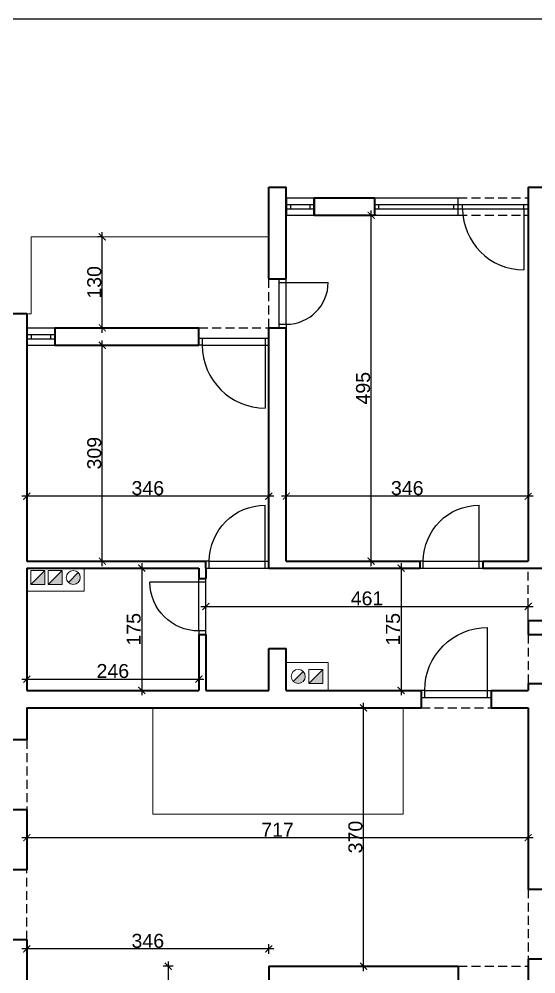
# Model space of a CAD drawing. Header units: centimetres. Extents: x 642232439 to 646206409, y 502891828 to 503284195.
# Drawn here: x 646190534 to 646191273, y 503276069 to 503277435 of the extents above; entities that cross this region are included whole.
import ezdxf

# ---------------------------------------------------------------- set-up
doc = ezdxf.new("R2010")
doc.units = ezdxf.units.CM
doc.header["$PDMODE"] = 35
doc.header["$PDSIZE"] = 0.1
doc.linetypes.add('HIDDENX2', pattern=[19.05, 12.7, -6.35])
doc.layers.add('SAST_Linija sastavnice', color=3, linetype='Continuous', plot=False)
doc.layers.add('TP_01 - 0.35', color=1, linetype='Continuous', lineweight=35)
doc.layers.add('TP_07 - 0.20', color=7, linetype='Continuous', lineweight=20)
for name, color, linetype in [('TP_Hatch', 252, 'Continuous'), ('TP_Hidden', 8, 'HIDDENX2'), ('TP_Kotiranje', 3, 'Continuous'), ('TP_Otvori', 8, 'Continuous'), ('TP_Otvori.block', 8, 'Continuous')]:
    doc.layers.add(name, color=color, linetype=linetype)
doc.styles.get("Standard").update_dxf_attribs({"font": 'arial.ttf'})
doc.dimstyles.new('Radni', dxfattribs={"dimtxt": 20, "dimasz": 10, "dimexe": 7, "dimexo": 7, "dimgap": 1.25, "dimtad": 1, "dimdec": 1, "dimrnd": 0.5, "dimdsep": 46, "dimtxsty": 'Standard', "dimblk": 'ARCHTICK', "dimcen": 10, "dimdle": 7, "dimclrd": 256, "dimclre": 256, "dimadec": 1, "dimazin": 0, "dimtm": 1e-09, "dimtfac": 1, "dimtdec": 1, "dimtix": 1, "dimtmove": 0, "dimatfit": 0, "dimfxl": 7, "dimfxlon": 1, "dimarcsym": 0})

# ---------------------------------------------------------------- blocks, each defined once
blk = doc.blocks.new('*U523')
at = {"layer": 'TP_Otvori'}
for p, q in [((5, 0), (5, 80)), ((5, 0), (0, 0)), ((85, 0), (5, 0)), ((5, -10), (5, 0)), ((85, -10), (85, 0)), ((85, 0), (90, 0)), ((90, -10), (0, -10))]:
    blk.add_line(p, q, dxfattribs=at)
blk.add_arc((5, 0), 80, 0, 90, dxfattribs=at)
blk = doc.blocks.new('*U525')
at = {"layer": 'TP_Otvori'}
for p, q in [((5, 0), (5, 90)), ((5, 0), (0, 0)), ((95, 0), (5, 0)), ((5, -10), (5, 0)), ((95, -10), (95, 0)), ((95, 0), (100, 0)), ((100, -10), (0, -10))]:
    blk.add_line(p, q, dxfattribs=at)
blk.add_arc((5, 0), 90, 0, 90, dxfattribs=at)
blk = doc.blocks.new('*U524')
at = {"layer": 'TP_Otvori'}
for p, q in [((5, 0), (5, 70)), ((5, 0), (0, 0)), ((75, 0), (5, 0)), ((5, -10), (5, 0)), ((75, -10), (75, 0)), ((75, 0), (80, 0)), ((80, -10), (0, -10))]:
    blk.add_line(p, q, dxfattribs=at)
blk.add_arc((5, 0), 70, 0, 90, dxfattribs=at)
blk = doc.blocks.new('*U527')
at = {"layer": 'TP_01 - 0.35'}
for p, q in [((0, 0), (0, -30)), ((48, 0), (48, -30))]:
    blk.add_line(p, q, dxfattribs=at)
at = {"layer": 'TP_Otvori'}
for p, q in [((0, 0), (48, 0)), ((0, -11.3), (48, -11.3)), ((7.5, -11.3), (7.5, -18.8)), ((40.5, -11.3), (40.5, -18.8)), ((0, -18.8), (48, -18.8)), ((0, -30), (48, -30))]:
    blk.add_line(p, q, dxfattribs=at)
blk = doc.blocks.new('*U526')
at = {"layer": 'TP_Otvori'}
for p, q in [((5, 0), (5, 60)), ((5, 0), (0, 0)), ((65, 0), (5, 0)), ((5, -10), (5, 0)), ((65, -10), (65, 0)), ((65, 0), (70, 0)), ((70, -10), (0, -10))]:
    blk.add_line(p, q, dxfattribs=at)
blk.add_arc((5, 0), 60, 0, 90, dxfattribs=at)
blk = doc.blocks.new('_ArchTick')
at = {"color": 0, "linetype": 'ByBlock', "const_width": 0.15}
blk.add_lwpolyline([(-0.5, -0.5), (0.5, 0.5)], dxfattribs=at)
blk = doc.blocks.new('*D562')
at = {"layer": 'Defpoints', "color": 0, "transparency": 16777216}
for p in [(646190916.4, 503276752.2), (646190916.4, 503276752.2), (646191262.4, 503276752.2)]:
    blk.add_point(p, dxfattribs=at)
at = {"layer": 'TP_Kotiranje', "lineweight": -2, "transparency": 16777216}
for p, q in [((646191269.4, 503276752.2), (646190909.4, 503276752.2)), ((646190916.4, 503276752.2), (646190916.4, 503276759.2)), ((646191262.4, 503276752.2), (646191262.4, 503276759.2))]:
    blk.add_line(p, q, dxfattribs=at)
at = {"layer": 'TP_Kotiranje', "lineweight": -2, "transparency": 16777216, "xscale": 10, "yscale": 10, "zscale": 10, "rotation": 180}
blk.add_blockref('_ArchTick', (646190916.4, 503276752.2), dxfattribs=at)
at = {"layer": 'TP_Kotiranje', "lineweight": -2, "transparency": 16777216, "xscale": 10, "yscale": 10, "zscale": 10}
blk.add_blockref('_ArchTick', (646191262.4, 503276752.2), dxfattribs=at)
at = {"layer": 'TP_Kotiranje', "color": 0, "transparency": 16777216, "insert": (646191089.4, 503276763.7), "char_height": 20, "attachment_point": 5}
blk.add_mtext('346', dxfattribs=at)
blk = doc.blocks.new('*D563')
at = {"layer": 'Defpoints', "color": 0, "transparency": 16777216}
for p in [(646190545.4, 503276752.2), (646190545.4, 503276752.2), (646190891.4, 503276752.2)]:
    blk.add_point(p, dxfattribs=at)
at = {"layer": 'TP_Kotiranje', "lineweight": -2, "transparency": 16777216}
for p, q in [((646190898.4, 503276752.2), (646190538.4, 503276752.2)), ((646190545.4, 503276752.2), (646190545.4, 503276759.2)), ((646190891.4, 503276752.2), (646190891.4, 503276745.2))]:
    blk.add_line(p, q, dxfattribs=at)
at = {"layer": 'TP_Kotiranje', "lineweight": -2, "transparency": 16777216, "xscale": 10, "yscale": 10, "zscale": 10, "rotation": 180}
blk.add_blockref('_ArchTick', (646190545.4, 503276752.2), dxfattribs=at)
at = {"layer": 'TP_Kotiranje', "lineweight": -2, "transparency": 16777216, "xscale": 10, "yscale": 10, "zscale": 10}
blk.add_blockref('_ArchTick', (646190891.4, 503276752.2), dxfattribs=at)
at = {"layer": 'TP_Kotiranje', "color": 0, "transparency": 16777216, "insert": (646190718.4, 503276763.7), "char_height": 20, "attachment_point": 5}
blk.add_mtext('346', dxfattribs=at)
blk = doc.blocks.new('*D575')
at = {"layer": 'Defpoints', "color": 0, "transparency": 16777216}
for p in [(646190891.4, 503276079.5), (646190747.6, 503275679.5), (646190891.4, 503275679.5)]:
    blk.add_point(p, dxfattribs=at)
at = {"layer": 'TP_Kotiranje', "lineweight": -2, "transparency": 16777216}
for p, q in [((646190754.6, 503276079.5), (646190740.6, 503276079.5)), ((646190747.6, 503276086.5), (646190747.6, 503275672.5)), ((646190754.6, 503275679.5), (646190740.6, 503275679.5))]:
    blk.add_line(p, q, dxfattribs=at)
at = {"layer": 'TP_Kotiranje', "lineweight": -2, "transparency": 16777216, "xscale": 10, "yscale": 10, "zscale": 10}
for p, rotation in [((646190747.6, 503276079.5), 90), ((646190747.6, 503275679.5), 270)]:
    blk.add_blockref('_ArchTick', p, dxfattribs=dict(at, rotation=rotation))
at = {"layer": 'TP_Kotiranje', "color": 0, "transparency": 16777216, "insert": (646190736.1, 503275879.5), "char_height": 20, "attachment_point": 5, "rotation": 90}
blk.add_mtext('400', dxfattribs=at)
blk = doc.blocks.new('*D576')
at = {"layer": 'Defpoints', "color": 0, "transparency": 16777216}
for p in [(646190545.4, 503276104.3), (646190545.4, 503275929.3), (646190891.4, 503275929.3)]:
    blk.add_point(p, dxfattribs=at)
at = {"layer": 'TP_Kotiranje', "lineweight": -2, "transparency": 16777216}
for p, q in [((646190898.4, 503276104.3), (646190538.4, 503276104.3)), ((646190545.4, 503276097.3), (646190545.4, 503276111.3)), ((646190891.4, 503276097.3), (646190891.4, 503276111.3))]:
    blk.add_line(p, q, dxfattribs=at)
at = {"layer": 'TP_Kotiranje', "lineweight": -2, "transparency": 16777216, "xscale": 10, "yscale": 10, "zscale": 10, "rotation": 180}
blk.add_blockref('_ArchTick', (646190545.4, 503276104.3), dxfattribs=at)
at = {"layer": 'TP_Kotiranje', "lineweight": -2, "transparency": 16777216, "xscale": 10, "yscale": 10, "zscale": 10}
blk.add_blockref('_ArchTick', (646190891.4, 503276104.3), dxfattribs=at)
at = {"layer": 'TP_Kotiranje', "color": 0, "transparency": 16777216, "insert": (646190718.4, 503276115.7), "char_height": 20, "attachment_point": 5}
blk.add_mtext('346', dxfattribs=at)
blk = doc.blocks.new('*D577')
at = {"layer": 'Defpoints', "color": 0, "transparency": 16777216}
for p in [(646190545.4, 503276263.6), (646191262.4, 503276263.6), (646191262.4, 503276263.6)]:
    blk.add_point(p, dxfattribs=at)
at = {"layer": 'TP_Kotiranje', "lineweight": -2, "transparency": 16777216}
for p, q in [((646190545.4, 503276263.6), (646190545.4, 503276270.6)), ((646191262.4, 503276263.6), (646191262.4, 503276270.6)), ((646190538.4, 503276263.6), (646191269.4, 503276263.6))]:
    blk.add_line(p, q, dxfattribs=at)
at = {"layer": 'TP_Kotiranje', "lineweight": -2, "transparency": 16777216, "xscale": 10, "yscale": 10, "zscale": 10, "rotation": 180}
blk.add_blockref('_ArchTick', (646190545.4, 503276263.6), dxfattribs=at)
at = {"layer": 'TP_Kotiranje', "lineweight": -2, "transparency": 16777216, "xscale": 10, "yscale": 10, "zscale": 10}
blk.add_blockref('_ArchTick', (646191262.4, 503276263.6), dxfattribs=at)
at = {"layer": 'TP_Kotiranje', "color": 0, "transparency": 16777216, "insert": (646190903.9, 503276274.9), "char_height": 20, "attachment_point": 5}
blk.add_mtext('717', dxfattribs=at)
blk = doc.blocks.new('*D578')
at = {"layer": 'Defpoints', "color": 0, "transparency": 16777216}
for p in [(646191026.9, 503276449.3), (646191026.9, 503276449.3), (646191026.9, 503276079.5)]:
    blk.add_point(p, dxfattribs=at)
at = {"layer": 'TP_Kotiranje', "lineweight": -2, "transparency": 16777216}
for p, q in [((646191026.9, 503276449.3), (646191019.9, 503276449.3)), ((646191026.9, 503276072.5), (646191026.9, 503276456.3)), ((646191026.9, 503276079.5), (646191019.9, 503276079.5))]:
    blk.add_line(p, q, dxfattribs=at)
at = {"layer": 'TP_Kotiranje', "lineweight": -2, "transparency": 16777216, "xscale": 10, "yscale": 10, "zscale": 10}
for p, rotation in [((646191026.9, 503276449.3), 90), ((646191026.9, 503276079.5), 270)]:
    blk.add_blockref('_ArchTick', p, dxfattribs=dict(at, rotation=rotation))
at = {"layer": 'TP_Kotiranje', "color": 0, "transparency": 16777216, "insert": (646191015.4, 503276264.4), "char_height": 20, "attachment_point": 5, "rotation": 90}
blk.add_mtext('370', dxfattribs=at)
blk = doc.blocks.new('*D579')
at = {"layer": 'Defpoints', "color": 0, "transparency": 16777216}
for p in [(646191026.9, 503276649.3), (646191026.9, 503276474.3), (646191080.6, 503276474.3)]:
    blk.add_point(p, dxfattribs=at)
at = {"layer": 'TP_Kotiranje', "lineweight": -2, "transparency": 16777216}
for p, q in [((646191080.6, 503276656.3), (646191080.6, 503276467.3)), ((646191073.6, 503276649.3), (646191087.6, 503276649.3)), ((646191073.6, 503276474.3), (646191087.6, 503276474.3))]:
    blk.add_line(p, q, dxfattribs=at)
at = {"layer": 'TP_Kotiranje', "lineweight": -2, "transparency": 16777216, "xscale": 10, "yscale": 10, "zscale": 10}
for p, rotation in [((646191080.6, 503276649.3), 90), ((646191080.6, 503276474.3), 270)]:
    blk.add_blockref('_ArchTick', p, dxfattribs=dict(at, rotation=rotation))
at = {"layer": 'TP_Kotiranje', "color": 0, "transparency": 16777216, "insert": (646191069.1, 503276561.8), "char_height": 20, "attachment_point": 5, "rotation": 90}
blk.add_mtext('175', dxfattribs=at)
blk = doc.blocks.new('*D580')
at = {"layer": 'Defpoints', "color": 0, "transparency": 16777216}
for p in [(646191037.8, 503277154.3), (646191080.6, 503277154.3), (646191080.6, 503276659.3)]:
    blk.add_point(p, dxfattribs=at)
at = {"layer": 'TP_Kotiranje', "lineweight": -2, "transparency": 16777216}
for p, q in [((646191037.8, 503276652.3), (646191037.8, 503277161.3)), ((646191044.8, 503277154.3), (646191030.8, 503277154.3)), ((646191044.8, 503276659.3), (646191030.8, 503276659.3))]:
    blk.add_line(p, q, dxfattribs=at)
at = {"layer": 'TP_Kotiranje', "lineweight": -2, "transparency": 16777216, "xscale": 10, "yscale": 10, "zscale": 10}
for p, rotation in [((646191037.8, 503277154.3), 90), ((646191037.8, 503276659.3), 270)]:
    blk.add_blockref('_ArchTick', p, dxfattribs=dict(at, rotation=rotation))
at = {"layer": 'TP_Kotiranje', "color": 0, "transparency": 16777216, "insert": (646191026.3, 503276906.8), "char_height": 20, "attachment_point": 5, "rotation": 90}
blk.add_mtext('495', dxfattribs=at)
blk = doc.blocks.new('*D581')
at = {"layer": 'Defpoints', "color": 0, "transparency": 16777216}
for p in [(646190653.3, 503276968.3), (646190688.4, 503276968.3), (646190688.4, 503276659.3)]:
    blk.add_point(p, dxfattribs=at)
at = {"layer": 'TP_Kotiranje', "lineweight": -2, "transparency": 16777216}
for p, q in [((646190660.3, 503276968.3), (646190646.3, 503276968.3)), ((646190653.3, 503276652.3), (646190653.3, 503276975.3)), ((646190660.3, 503276659.3), (646190646.3, 503276659.3))]:
    blk.add_line(p, q, dxfattribs=at)
at = {"layer": 'TP_Kotiranje', "lineweight": -2, "transparency": 16777216, "xscale": 10, "yscale": 10, "zscale": 10}
for p, rotation in [((646190653.3, 503276968.3), 90), ((646190653.3, 503276659.3), 270)]:
    blk.add_blockref('_ArchTick', p, dxfattribs=dict(at, rotation=rotation))
at = {"layer": 'TP_Kotiranje', "color": 0, "transparency": 16777216, "insert": (646190641.9, 503276813.8), "char_height": 20, "attachment_point": 5, "rotation": 90}
blk.add_mtext('309', dxfattribs=at)
blk = doc.blocks.new('*D582')
at = {"layer": 'Defpoints', "color": 0, "transparency": 16777216}
for p in [(646190653.3, 503277123.3), (646190653.3, 503277123.3), (646190653.3, 503276993.3)]:
    blk.add_point(p, dxfattribs=at)
at = {"layer": 'TP_Kotiranje', "lineweight": -2, "transparency": 16777216}
for p, q in [((646190653.3, 503276986.3), (646190653.3, 503277130.3)), ((646190653.3, 503277123.3), (646190646.3, 503277123.3)), ((646190653.3, 503276993.3), (646190660.3, 503276993.3))]:
    blk.add_line(p, q, dxfattribs=at)
at = {"layer": 'TP_Kotiranje', "lineweight": -2, "transparency": 16777216, "xscale": 10, "yscale": 10, "zscale": 10}
for p, rotation in [((646190653.3, 503277123.3), 90), ((646190653.3, 503276993.3), 270)]:
    blk.add_blockref('_ArchTick', p, dxfattribs=dict(at, rotation=rotation))
at = {"layer": 'TP_Kotiranje', "color": 0, "transparency": 16777216, "insert": (646190641.9, 503277058.3), "char_height": 20, "attachment_point": 5, "rotation": 90}
blk.add_mtext('130', dxfattribs=at)
blk = doc.blocks.new('*D583')
at = {"layer": 'Defpoints', "color": 0, "transparency": 16777216}
for p in [(646190653.3, 503276649.3), (646190653.3, 503276474.3), (646190709.8, 503276474.3)]:
    blk.add_point(p, dxfattribs=at)
at = {"layer": 'TP_Kotiranje', "lineweight": -2, "transparency": 16777216}
for p, q in [((646190709.8, 503276656.3), (646190709.8, 503276467.3)), ((646190702.8, 503276649.3), (646190716.8, 503276649.3)), ((646190702.8, 503276474.3), (646190716.8, 503276474.3))]:
    blk.add_line(p, q, dxfattribs=at)
at = {"layer": 'TP_Kotiranje', "lineweight": -2, "transparency": 16777216, "xscale": 10, "yscale": 10, "zscale": 10}
for p, rotation in [((646190709.8, 503276649.3), 90), ((646190709.8, 503276474.3), 270)]:
    blk.add_blockref('_ArchTick', p, dxfattribs=dict(at, rotation=rotation))
at = {"layer": 'TP_Kotiranje', "color": 0, "transparency": 16777216, "insert": (646190698.3, 503276561.8), "char_height": 20, "attachment_point": 5, "rotation": 90}
blk.add_mtext('175', dxfattribs=at)
blk = doc.blocks.new('*D544')
at = {"layer": 'Defpoints', "color": 0, "transparency": 16777216}
for p in [(646190545.4, 503276490.4), (646190791.4, 503276490.4), (646190791.4, 503276490.4)]:
    blk.add_point(p, dxfattribs=at)
at = {"layer": 'TP_Kotiranje', "lineweight": -2, "transparency": 16777216}
for p, q in [((646190538.4, 503276490.4), (646190798.4, 503276490.4)), ((646190545.4, 503276490.4), (646190545.4, 503276497.4)), ((646190791.4, 503276490.4), (646190791.4, 503276497.4))]:
    blk.add_line(p, q, dxfattribs=at)
at = {"layer": 'TP_Kotiranje', "lineweight": -2, "transparency": 16777216, "xscale": 10, "yscale": 10, "zscale": 10, "rotation": 180}
blk.add_blockref('_ArchTick', (646190545.4, 503276490.4), dxfattribs=at)
at = {"layer": 'TP_Kotiranje', "lineweight": -2, "transparency": 16777216, "xscale": 10, "yscale": 10, "zscale": 10}
blk.add_blockref('_ArchTick', (646190791.4, 503276490.4), dxfattribs=at)
at = {"layer": 'TP_Kotiranje', "color": 0, "transparency": 16777216, "insert": (646190668.4, 503276501.9), "char_height": 20, "attachment_point": 5}
blk.add_mtext('246', dxfattribs=at)
blk = doc.blocks.new('*D545')
at = {"layer": 'Defpoints', "color": 0, "transparency": 16777216}
for p in [(646191262.4, 503276594.4), (646190801.4, 503276490.4), (646191262.4, 503276490.4)]:
    blk.add_point(p, dxfattribs=at)
at = {"layer": 'TP_Kotiranje', "lineweight": -2, "transparency": 16777216}
for p, q in [((646190801.4, 503276587.4), (646190801.4, 503276601.4)), ((646191262.4, 503276587.4), (646191262.4, 503276601.4)), ((646190794.4, 503276594.4), (646191269.4, 503276594.4))]:
    blk.add_line(p, q, dxfattribs=at)
at = {"layer": 'TP_Kotiranje', "lineweight": -2, "transparency": 16777216, "xscale": 10, "yscale": 10, "zscale": 10, "rotation": 180}
blk.add_blockref('_ArchTick', (646190801.4, 503276594.4), dxfattribs=at)
at = {"layer": 'TP_Kotiranje', "lineweight": -2, "transparency": 16777216, "xscale": 10, "yscale": 10, "zscale": 10}
blk.add_blockref('_ArchTick', (646191262.4, 503276594.4), dxfattribs=at)
at = {"layer": 'TP_Kotiranje', "color": 0, "transparency": 16777216, "insert": (646191031.9, 503276605.9), "char_height": 20, "attachment_point": 5}
blk.add_mtext('461', dxfattribs=at)

msp = doc.modelspace()

# ---------------------------------------------------------------- hatches: boundary and pattern name
at = {"layer": 'TP_Hatch'}
h = msp.add_hatch(color=256, dxfattribs=at)
h.dxf.hatch_style = 1
h.paths.add_polyline_path([(646190571.12, 503276625.97), (646190571.12, 503276645.97), (646190551.12, 503276625.97)])
h = msp.add_hatch(color=256, dxfattribs=at)
h.dxf.hatch_style = 1
h.paths.add_polyline_path([(646190596.12, 503276625.97), (646190596.12, 503276645.97), (646190576.12, 503276625.97)])
h = msp.add_hatch(color=256, dxfattribs=at)
h.dxf.hatch_style = 1
edge = h.paths.add_edge_path()
edge.add_arc((646190611.86, 503276635.97), 10, 225, 270)
edge.add_arc((646190611.86, 503276635.97), 10, 270, 360)
edge.add_arc((646190611.86, 503276635.97), 10, 0, 45)
edge.add_line((646190618.93, 503276643.04), (646190604.79, 503276628.9))
h = msp.add_hatch(color=256, dxfattribs=at)
h.dxf.hatch_style = 1
edge = h.paths.add_edge_path()
edge.add_arc((646190933.55, 503276494.33), 10, 225, 270)
edge.add_arc((646190933.55, 503276494.33), 10, 270, 360)
edge.add_arc((646190933.55, 503276494.33), 10, 0, 45)
edge.add_line((646190940.63, 503276501.4), (646190926.48, 503276487.26))
h = msp.add_hatch(color=256, dxfattribs=at)
h.dxf.hatch_style = 1
h.paths.add_polyline_path([(646190968.55, 503276484.33), (646190968.55, 503276504.33), (646190948.55, 503276484.33)])

# ---------------------------------------------------------------- linework, layer by layer
at = {"layer": 'SAST_Linija sastavnice'}
msp.add_lwpolyline([(646192908.92, 503277435.11), (646189010.92, 503277435.11), (646189010.92, 503274569.11), (646192908.92, 503274569.11)], close=True, dxfattribs=at)
at = {"layer": 'TP_01 - 0.35'}
for p, q in [((646190891.38, 503277063.33), (646190891.38, 503277194.33)), ((646190891.38, 503277194.33), (646190916.38, 503277194.33)), ((646190916.38, 503277063.33), (646190916.38, 503277194.33)), ((646191262.38, 503277194.33), (646191262.38, 503276659.33)), ((646191262.38, 503277194.33), (646191287.38, 503277194.33)), ((646190956.38, 503277179.33), (646191042.38, 503277179.33)), ((646190956.38, 503277154.33), (646190956.38, 503277179.33)), ((646191042.38, 503277179.33), (646191042.38, 503277154.33)), ((646190956.38, 503277154.33), (646191042.38, 503277154.33)), ((646190891.38, 503277063.33), (646190916.38, 503277063.33)), ((646190545.38, 503277013.33), (646190520.38, 503277013.33)), ((646190545.38, 503277013.33), (646190545.38, 503276659.33)), ((646190585.38, 503276993.33), (646190585.38, 503276968.33)), ((646190585.38, 503276993.33), (646190791.38, 503276993.33)), ((646190791.38, 503276968.33), (646190791.38, 503276993.33)), ((646190891.38, 503276649.33), (646190891.38, 503276993.33)), ((646190891.38, 503276993.33), (646190916.38, 503276993.33)), ((646190916.38, 503276659.33), (646190916.38, 503276993.33)), ((646190585.38, 503276968.33), (646190791.38, 503276968.33)), ((646190545.38, 503276659.33), (646190801.38, 503276659.33)), ((646190801.38, 503276649.33), (646190801.38, 503276659.33)), ((646190916.38, 503276659.33), (646191107.38, 503276659.33)), ((646191107.38, 503276659.33), (646191107.38, 503276649.33)), ((646191197.38, 503276659.33), (646191262.38, 503276659.33)), ((646191197.38, 503276659.33), (646191197.38, 503276649.33)), ((646190545.38, 503276649.33), (646190545.38, 503276474.33)), ((646190545.38, 503276649.33), (646190791.38, 503276649.33)), ((646190791.38, 503276649.33), (646190791.38, 503276634.33)), ((646190801.38, 503276649.33), (646190801.38, 503276634.33)), ((646190891.38, 503276649.33), (646191107.38, 503276649.33)), ((646191197.38, 503276649.33), (646191262.38, 503276649.33)), ((646191262.38, 503276649.33), (646191287.38, 503276649.33)), ((646190791.38, 503276634.33), (646190801.38, 503276634.33)), ((646191262.38, 503276574.33), (646191262.38, 503276554.33)), ((646191262.38, 503276574.33), (646191287.38, 503276574.33)), ((646190791.38, 503276554.33), (646190791.38, 503276474.33)), ((646190791.38, 503276554.33), (646190801.38, 503276554.33)), ((646190801.38, 503276554.33), (646190801.38, 503276474.33)), ((646191262.38, 503276554.33), (646191287.38, 503276554.33)), ((646190891.38, 503276534.33), (646190916.38, 503276534.33)), ((646190891.38, 503276474.33), (646190891.38, 503276534.33)), ((646190916.38, 503276474.33), (646190916.38, 503276534.33)), ((646190545.38, 503276474.33), (646190791.38, 503276474.33)), ((646190801.38, 503276474.33), (646190891.38, 503276474.33)), ((646190916.38, 503276474.33), (646191109.38, 503276474.33)), ((646191109.38, 503276474.33), (646191109.38, 503276449.33)), ((646191209.38, 503276474.33), (646191209.38, 503276449.33)), ((646191209.38, 503276474.33), (646191262.38, 503276474.33)), ((646191262.38, 503276484.33), (646191262.38, 503276474.33)), ((646191262.38, 503276484.33), (646191287.38, 503276484.33)), ((646190545.38, 503276449.33), (646190545.38, 503276403.33)), ((646190545.38, 503276449.33), (646191109.38, 503276449.33)), ((646191209.38, 503276449.33), (646191262.38, 503276449.33)), ((646191262.38, 503276449.33), (646191262.38, 503276189.53)), ((646190545.38, 503276403.33), (646190520.38, 503276403.33)), ((646190545.38, 503276303.33), (646190520.38, 503276303.33)), ((646190545.38, 503276303.33), (646190545.38, 503276217.33)), ((646190545.38, 503276217.33), (646190520.38, 503276217.33)), ((646191287.38, 503276189.53), (646191262.38, 503276189.53)), ((646190545.38, 503276117.33), (646190520.38, 503276117.33)), ((646190545.38, 503276117.33), (646190545.38, 503275610.33)), ((646190891.38, 503276079.53), (646190891.38, 503275519.53)), ((646190891.38, 503276079.53), (646191162.38, 503276079.53)), ((646191162.38, 503276079.53), (646191162.38, 503276054.53)), ((646191262.38, 503276089.53), (646191262.38, 503275974.53)), ((646191287.38, 503276089.53), (646191262.38, 503276089.53))]:
    msp.add_line(p, q, dxfattribs=at)
at = {"layer": 'TP_07 - 0.20'}
for p, q in [((646190551.38, 503277123.33), (646190891.38, 503277123.33)), ((646190551.38, 503277013.33), (646190551.38, 503277123.33)), ((646190551.38, 503277013.33), (646190545.38, 503277013.33)), ((646190571.12, 503276645.97), (646190551.12, 503276625.97)), ((646190596.12, 503276645.97), (646190576.12, 503276625.97)), ((646190618.93, 503276643.04), (646190604.79, 503276628.9)), ((646190627.38, 503276616.33), (646190627.38, 503276649.33)), ((646190545.38, 503276616.33), (646190627.38, 503276616.33)), ((646190916.38, 503276514.33), (646190976.38, 503276514.33)), ((646190976.38, 503276514.33), (646190976.38, 503276474.33)), ((646190940.63, 503276501.4), (646190926.48, 503276487.26)), ((646190968.55, 503276504.33), (646190948.55, 503276484.33)), ((646190725.38, 503276449.33), (646190725.38, 503276297.33)), ((646191083.38, 503276449.33), (646191083.38, 503276297.33)), ((646190725.38, 503276297.33), (646191083.38, 503276297.33))]:
    msp.add_line(p, q, dxfattribs=at)
for points in [[(646190551.12, 503276645.97), (646190571.12, 503276645.97), (646190571.12, 503276625.97), (646190551.12, 503276625.97)], [(646190576.12, 503276645.97), (646190596.12, 503276645.97), (646190596.12, 503276625.97), (646190576.12, 503276625.97)], [(646190948.55, 503276504.33), (646190968.55, 503276504.33), (646190968.55, 503276484.33), (646190948.55, 503276484.33)]]:
    msp.add_lwpolyline(points, close=True, dxfattribs=at)
for centre in [(646190611.86, 503276635.97), (646190933.55, 503276494.33)]:
    msp.add_circle(centre, 10, dxfattribs=at)
at = {"layer": 'TP_Hidden'}
for p, q in [((646191162.38, 503277179.33), (646191262.38, 503277179.33)), ((646191162.38, 503277154.33), (646191262.38, 503277154.33)), ((646190891.38, 503276993.33), (646190891.38, 503277063.33)), ((646190791.38, 503276993.33), (646190891.38, 503276993.33)), ((646191262.38, 503276574.33), (646191262.38, 503276649.33)), ((646191262.38, 503276554.33), (646191262.38, 503276484.33)), ((646191109.38, 503276449.33), (646191209.38, 503276449.33)), ((646190545.38, 503276403.33), (646190545.38, 503276303.33)), ((646190545.38, 503276117.33), (646190545.38, 503276217.33)), ((646191262.38, 503276189.53), (646191262.38, 503276089.53)), ((646191162.38, 503276079.53), (646191262.38, 503276079.53))]:
    msp.add_line(p, q, dxfattribs=at)
at = {"layer": 'TP_Otvori'}
for p, q in [((646191042.38, 503277179.33), (646191162.38, 503277179.33)), ((646191042.38, 503277169.95), (646191162.38, 503277169.95)), ((646191048.63, 503277163.7), (646191048.63, 503277169.95)), ((646191156.13, 503277163.7), (646191156.13, 503277169.95)), ((646191162.38, 503277154.33), (646191162.38, 503277179.33)), ((646191162.38, 503277169.95), (646191262.38, 503277169.95)), ((646191168.63, 503277163.7), (646191168.63, 503277169.95)), ((646191256.13, 503277163.7), (646191256.13, 503277169.95)), ((646191042.38, 503277163.7), (646191162.38, 503277163.7)), ((646191162.38, 503277163.7), (646191262.38, 503277163.7)), ((646191256.13, 503277163.7), (646191256.13, 503277076.2)), ((646191042.38, 503277154.33), (646191162.38, 503277154.33))]:
    msp.add_line(p, q, dxfattribs=at)
msp.add_arc((646191256.13, 503277163.7), 87.5, 180, 270, dxfattribs=at)

# ---------------------------------------------------------------- block references
at = {"layer": 'TP_Otvori.block', "xscale": 0.8333333856529689, "yscale": 0.8333333856529689, "zscale": 0.8333333856529689}
for p in [(646190916.38, 503277179.33), (646190545.38, 503276993.33)]:
    msp.add_blockref('*U527', p, dxfattribs=at)
at = {"layer": 'TP_Otvori.block'}
for name, p, rotation in [('*U526', (646190916.38, 503277063.33), 270), ('*U525', (646190891.38, 503276968.33), 180)]:
    msp.add_blockref(name, p, dxfattribs=dict(at, rotation=rotation))
at = {"layer": 'TP_Otvori.block', "xscale": -1}
for name, p in [('*U523', (646190891.38, 503276659.33)), ('*U523', (646191197.38, 503276659.33)), ('*U525', (646191209.38, 503276474.33))]:
    msp.add_blockref(name, p, dxfattribs=at)
at = {"layer": 'TP_Otvori.block', "xscale": -1, "rotation": 90}
msp.add_blockref('*U524', (646190791.38, 503276634.33), dxfattribs=at)

# ---------------------------------------------------------------- dimensions: what is measured, and where the dimension line sits
at = {"layer": 'TP_Kotiranje'}
for base, p1, p2, picture, middle in [((646191037.79, 503277154.33), (646191080.6, 503276659.33), (646191080.6, 503277154.33), '*D580', (646191026.32, 503276906.83)), ((646190653.33, 503277123.33), (646190653.33, 503276993.33), (646190653.33, 503277123.33), '*D582', (646190641.86, 503277058.33)), ((646190653.33, 503276968.33), (646190688.38, 503276659.33), (646190688.38, 503276968.33), '*D581', (646190641.86, 503276813.83)), ((646190709.77, 503276474.33), (646190653.33, 503276649.33), (646190653.33, 503276474.33), '*D583', (646190698.31, 503276561.83)), ((646191080.6, 503276474.33), (646191026.88, 503276649.33), (646191026.88, 503276474.33), '*D579', (646191069.14, 503276561.83)), ((646191026.88, 503276449.33), (646191026.88, 503276079.53), (646191026.88, 503276449.33), '*D578', (646191015.41, 503276264.43)), ((646190747.6, 503275679.53), (646190891.38, 503276079.53), (646190891.38, 503275679.53), '*D575', (646190736.14, 503275879.53))]:
    dim = msp.add_linear_dim(base=base, p1=p1, p2=p2, angle=90, dimstyle='Radni', dxfattribs=at)
    dim.commit()
    dim.dimension.update_dxf_attribs({"geometry": picture, "text_midpoint": middle})
for base, p1, p2, picture, middle in [((646190545.38, 503276752.19), (646190891.38, 503276752.19), (646190545.38, 503276752.19), '*D563', (646190718.38, 503276763.66)), ((646190916.38, 503276752.19), (646191262.38, 503276752.19), (646190916.38, 503276752.19), '*D562', (646191089.38, 503276763.66)), ((646191262.38, 503276594.43), (646190801.38, 503276490.4), (646191262.38, 503276490.4), '*D545', (646191031.88, 503276605.89)), ((646190791.38, 503276490.4), (646190545.38, 503276490.4), (646190791.38, 503276490.4), '*D544', (646190668.38, 503276501.86)), ((646191262.38, 503276263.65), (646190545.38, 503276263.65), (646191262.38, 503276263.65), '*D577', (646190903.88, 503276274.94)), ((646190545.38, 503276104.27), (646190891.38, 503275929.33), (646190545.38, 503275929.33), '*D576', (646190718.38, 503276115.73))]:
    dim = msp.add_linear_dim(base=base, p1=p1, p2=p2, dimstyle='Radni', dxfattribs=at)
    dim.commit()
    dim.dimension.update_dxf_attribs({"geometry": picture, "text_midpoint": middle})

doc.saveas('drawing.dxf')
